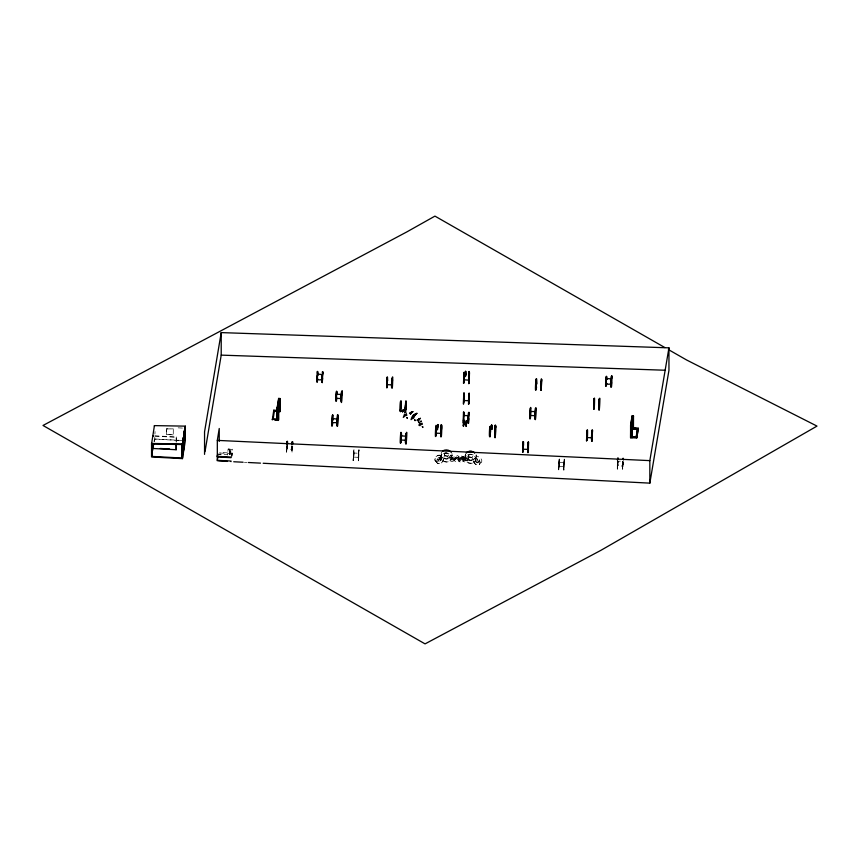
<?xml version="1.0" encoding="UTF-8"?>
<svg xmlns="http://www.w3.org/2000/svg" width="860" height="860" viewBox="0 0 860 860"><rect width="100%" height="100%" fill="white"/><g stroke="black" fill="none" stroke-linecap="round" stroke-linejoin="round"><path stroke-width="0.64" stroke-dasharray="4.3 3.22" d="M291.809 447.813L292.077 452.596L292.776 446.619M292.185 445.91C293.969 451.231 284.294 450.167 287.186 445.147M358.33 456.015L358.609 460.81L359.114 449.834L358.072 455.8L358.609 460.81M563.698 465.346L563.966 470.13L564.482 459.165L563.44 465.12L563.966 470.13M622.5 464.55L622.78 469.345L623.543 460.68M623.199 460.67L622.436 469.323L622.436 461.519M287.358 446.652L287.358 444.964L286.595 452.306L286.488 445.878M287.681 444.942L286.595 452.306M291.83 447.286L291.895 449.156M358.351 455.488L358.426 457.359L358.652 453.274L353.804 452.994L353.578 457.079L358.426 457.359M559.236 464.185L558.989 458.864L558.473 469.839L559.516 463.873L558.989 458.864M618.017 461.54C615.889 464.873 620.232 468.41 622.737 465.163C625.435 460.498 615.76 459.369 617.899 464.507M618.372 461.68L617.287 469.044L617.287 461.25M622.522 464.024L622.597 465.894M286.832 445.899L286.928 452.328M291.637 446.157L292.077 452.596M291.895 447.608L291.981 446.168M292.432 446.598L291.744 452.586M353.729 455.972L353.621 449.543L353.116 460.519L354.148 454.553L353.621 449.543M358.416 455.821L359.114 449.834M559.097 465.292L559.172 462.315L558.936 466.41L563.784 466.69L563.977 462.572L563.784 466.69M563.784 465.142L564.482 459.165M622.586 464.346L622.672 462.916M287.326 447.189L287.089 448.898M358.383 454.951L358.652 453.274M559.215 464.722L558.473 469.839M617.63 461.261L617.63 469.065M622.554 463.486L622.78 461.54M353.804 455.918L353.621 457.101M559.172 465.238L558.978 466.432M617.975 464.443L617.781 465.636M622.597 462.97L622.78 461.777M154.015 441.675L154.424 439.127L181.46 440.578M154.628 441.599L155.047 431.559M166.378 428.904L173.301 428.882L173.236 434.902L166.378 434.536L166.378 428.904L173.301 428.882M166.378 434.536L166.442 428.506M173.236 434.902L166.442 434.139M176.171 442.287L176.236 436.944L154.918 435.794M228.212 448.963L228.212 449.522L232.329 449.748L232.329 449.178L228.212 448.963L227.32 455.069L227.32 454.51L218.902 454.058M229.33 451.188L229.459 450.393L230.824 450.468L230.695 454.639L229.33 454.564L229.33 451.188L230.695 451.253L230.824 450.468M229.33 454.564L229.459 450.393M231.05 457.671L232.329 449.178M231.899 455.768L232.329 453.123L219.848 452.457M231.899 456.327L232.329 453.123M444.072 457.273L444.588 454.069M448.125 457.928A2.064 1.677 9.1 0 0 445.598 455.725A2.064 1.677 9.1 0 0 444.674 458.498A2.064 1.677 9.1 0 0 448.125 457.928L448.64 454.725M450.672 459.143C450.511 453.983 455.37 459.702 451.435 460.003C449.113 459.036 452.887 457.251 452.693 459.466M451.403 459.036A5.515 4.483 9.1 0 0 444.685 453.156A5.515 4.483 9.1 0 0 442.223 460.562A5.515 4.483 9.1 0 0 451.403 459.036L451.435 458.831A5.515 4.483 9.1 0 0 444.717 452.962A5.515 4.483 9.1 0 0 442.255 460.358A5.515 4.483 9.1 0 0 451.435 458.831M455.273 459.111C455.123 453.951 459.982 459.67 456.036 459.96C453.725 458.993 457.498 457.208 457.305 459.433M458.939 459.982A2.763 2.247 9.1 0 0 455.585 457.047A2.763 2.247 9.1 0 0 454.349 460.756A2.763 2.247 9.1 0 0 458.939 459.982L458.96 459.885M459.186 458.498L459.197 458.401A2.763 2.247 9.1 0 0 455.832 455.467A2.763 2.247 9.1 0 0 454.607 459.165A2.763 2.247 9.1 0 0 459.197 458.401M459.81 459.638C459.648 454.478 464.507 460.197 460.573 460.498C458.251 459.53 462.024 457.746 461.831 459.971M463.475 460.519A2.763 2.247 9.1 0 0 460.111 457.584A2.763 2.247 9.1 0 0 458.875 461.283A2.763 2.247 9.1 0 0 463.475 460.519L463.486 460.423A2.763 2.247 9.1 0 0 460.121 457.488A2.763 2.247 9.1 0 0 458.896 461.186A2.763 2.247 9.1 0 0 463.486 460.423M463.562 459.939L463.583 459.842A2.763 2.247 9.1 0 1 464.851 456.079A2.763 2.247 9.1 0 1 468.216 459.014L468.238 458.917A2.763 2.247 9.1 0 0 464.873 455.972A2.763 2.247 9.1 0 0 463.637 459.681A2.763 2.247 9.1 0 0 468.238 458.917M463.712 459.036A2.763 2.247 9.1 0 0 460.347 456.101A2.763 2.247 9.1 0 0 459.111 459.799A2.763 2.247 9.1 0 0 463.712 459.036L463.723 458.939A2.763 2.247 9.1 0 0 460.358 455.993A2.763 2.247 9.1 0 0 459.132 459.702A2.763 2.247 9.1 0 0 463.723 458.939M464.314 459.616C464.153 454.456 469.022 460.186 465.077 460.476C462.755 459.509 466.529 457.724 466.335 459.95M467.98 460.498A2.763 2.247 9.1 0 0 464.615 457.563A2.763 2.247 9.1 0 0 463.379 461.261A2.763 2.247 9.1 0 0 467.98 460.498L467.99 460.401M468.281 458.573L468.797 455.37M472.333 459.229A2.064 1.677 9.1 0 0 469.807 457.025A2.064 1.677 9.1 0 0 468.883 459.799A2.064 1.677 9.1 0 0 472.333 459.229L472.849 456.015M475.612 460.326A5.515 4.483 9.1 0 0 468.883 454.456A5.515 4.483 9.1 0 0 466.421 461.863A5.515 4.483 9.1 0 0 475.612 460.326L475.644 460.132A5.515 4.483 9.1 0 0 468.915 454.252A5.515 4.483 9.1 0 0 466.453 461.659A5.515 4.483 9.1 0 0 475.644 460.132M450.93 457.541L451.65 458.616L452.951 457.864M455.531 457.509L456.262 458.573L457.563 457.832M460.068 458.036L460.788 459.111L462.089 458.369M464.572 458.014L465.303 459.089L466.593 458.348M353.965 449.565L353.46 460.53M353.116 460.519L353.847 453.016M358.265 460.788L358.77 449.823M559.333 458.885L558.817 469.861M563.622 470.119L564.138 459.143M617.287 469.044L618.05 461.702M475.741 460.659L477.429 458.971M477.913 462.562L479.6 460.874M244.433 462.304L247.11 462.443M178.149 427.85L183.287 428.119M154.854 436.192L176.171 437.331M155.047 438.998L181.998 440.438M559.172 462.315L563.977 462.572M219.848 453.016L232.329 453.682M229.459 453.768L230.824 453.844M217.709 454.564L221.31 454.757M441.191 455.972A3.859 2.795 -42.2 0 1 438.224 461.594A3.859 2.795 -42.2 0 1 435.267 457.756A3.859 2.795 -42.2 0 1 441.191 455.972L441.298 456.09A3.859 2.795 -42.2 0 1 438.342 461.712A3.859 2.795 -42.2 0 1 435.375 457.885A3.859 2.795 -42.2 0 1 441.298 456.09M442.868 457.821A3.859 2.795 -42.2 0 1 439.901 463.443A3.859 2.795 -42.2 0 1 436.944 459.616A3.859 2.795 -42.2 0 1 442.868 457.821L442.975 457.95A3.859 2.795 -42.2 0 1 440.019 463.572A3.859 2.795 -42.2 0 1 437.052 459.735A3.859 2.795 -42.2 0 1 442.975 457.95M439.449 457.638A1.451 1.043 -42.2 0 1 438.342 459.745A1.451 1.043 -42.2 0 1 437.224 458.305A1.451 1.043 -42.2 0 1 439.449 457.638L441.019 459.369A1.451 1.043 -42.2 0 1 439.901 461.476A1.451 1.043 -42.2 0 1 438.793 460.035A1.451 1.043 -42.2 0 1 441.019 459.369M437.224 459.487L438.793 461.218M230.695 451.253L230.695 454.639M176.236 436.944L176.236 441.889M451.919 453.532A5.515 4.483 9.1 0 1 445.899 458.842A5.515 4.483 9.1 0 1 441.857 451.909M476.096 455.026A5.515 4.483 9.1 0 1 470.785 460.412A5.515 4.483 9.1 0 1 465.486 454.456M476.128 454.832A5.515 4.483 9.1 0 1 470.818 460.218A5.515 4.483 9.1 0 1 465.518 454.263M468.216 459.014A2.763 2.247 9.1 0 1 463.626 459.777M454.349 459.928L454.338 460.025A2.763 2.247 9.1 0 1 449.758 460.691A2.763 2.247 9.1 0 1 450.984 456.983A2.763 2.247 9.1 0 1 454.349 459.928M454.585 458.434L454.575 458.541A2.763 2.247 9.1 0 1 449.995 459.197A2.763 2.247 9.1 0 1 451.221 455.499A2.763 2.247 9.1 0 1 454.585 458.434M445.125 455.725A2.064 1.677 9.1 0 0 448.565 455.155A2.064 1.677 9.1 0 0 446.05 452.951A2.064 1.677 9.1 0 0 445.125 455.725M469.334 457.025A2.064 1.677 9.1 0 0 472.774 456.456A2.064 1.677 9.1 0 0 470.248 454.252A2.064 1.677 9.1 0 0 469.334 457.025M473.473 461.465A3.859 2.73 45 0 0 479.063 464.744A3.859 2.73 45 0 0 477.569 458.971A3.859 2.73 45 0 0 473.473 461.465M473.591 461.347A3.859 2.73 45 0 0 479.192 464.626A3.859 2.73 45 0 0 477.687 458.853A3.859 2.73 45 0 0 473.591 461.347M475.279 459.659A3.859 2.73 45 0 0 480.88 462.938A3.859 2.73 45 0 0 479.375 457.165A3.859 2.73 45 0 0 475.279 459.659M475.612 461.508A1.451 1.021 45 0 0 477.708 462.744A1.451 1.021 45 0 0 477.149 460.573A1.451 1.021 45 0 0 475.612 461.508M477.3 459.82A1.451 1.021 45 0 0 479.396 461.046A1.451 1.021 45 0 0 478.837 458.885A1.451 1.021 45 0 0 477.3 459.82"/><path stroke-width="1.29" d="M405.135 409.242L402.63 410.757A3.741 2.161 -60 0 1 402.566 411.617L402.964 411.531A4.257 2.451 -60 0 0 403.093 410.596L403.275 410.166M418.25 419.906C420.196 418.831 417.713 419.884 419.196 419.142M419.089 418.992L419.723 418.852M317.899 375.046L317.662 371.466L317.275 382.119M337.238 422.722L332.347 422.561L332.498 415.079L331.885 426.001L332.39 422.83M336.722 394.364C336.625 383.151 334.712 406.468 336.357 399.792M337.055 394.385C336.776 382.689 335.207 409.199 336.819 398.599M341.861 394.643C341.775 383.431 339.861 406.748 341.506 400.061M391.891 384.904L387.043 384.624L387.086 377.088L386.71 387.742M387.677 380.69L387.43 377.099L387.043 387.763M392.483 380.948C392.192 369.252 390.623 395.761 392.235 385.162M401.233 404.372L400.996 400.781L400.491 411.757L401.179 405.78M401.276 436.375C401.029 422.163 399.352 450.382 400.878 441.47M401.577 436.063C401.298 424.367 399.728 450.877 401.34 440.277M405.737 405.339L405.501 408.468M406.382 436.321C406.296 425.109 404.383 448.436 406.027 441.75M436.428 429.495C436.138 414.359 434.397 446.362 436.16 433.375M436.74 429.183C436.461 417.487 434.891 444.007 436.504 433.397M437.579 429.495L437.643 424.528L437.116 429.699M438.052 427.054L437.88 424.539L437.364 429.71M440.943 429.054L440.943 429.667M441.546 429.441L441.309 425.85L440.922 427.807M463.626 423.636L463.68 424.335L463.776 422.991M464.217 378.207L464.002 372.348L463.486 383.323M464.099 396.868L463.83 392.945L463.325 403.921M464.099 415.616L463.862 412.026L463.475 422.679M464.411 396.557L464.174 392.966L463.669 403.931M465.668 374.648L465.486 371.294L464.959 376.465M466.152 423.765L466.303 426.281L466.389 420.519L466.12 426.27L466.389 424.614M466.507 422.4L466.625 420.551M468.711 378.819L468.979 383.614M468.775 376.164L469.323 371.509L469.323 376.959M468.227 418.476L468.506 423.27L469.012 412.295L468.313 418.283M468.539 399.416L468.539 400.298M490.673 429.613L490.437 426.022L489.921 436.998L490.619 431.021M491.501 429.645L491.576 424.958L491.092 429.14M494.876 429.484L494.887 430.903M495.177 430.581L494.887 433.827L494.822 431.956M495.349 427.656L495.177 425.152L494.661 430.322M495.586 427.678L495.489 425.206L495.059 427.377M523.288 445.985L523.009 441.675L522.622 452.328M523.589 445.276L523.461 441.75L522.966 452.349M528.373 450.984L528.502 441.965L528.115 452.629M528.395 445.534L528.158 441.954L527.771 452.607M535.275 414.982L535.135 415.713L530.287 415.434L530.437 407.952L529.824 418.863M535.049 414.369L535.135 415.713M536.49 383.882C536.328 366.801 534.425 399.9 536.21 386.892M540.918 385.57L541.198 390.354L541.703 379.389L541.005 385.366M587.219 436.375L587.133 430.065L586.52 440.976L587.036 437.804M591.745 436.471L592.013 441.266L592.518 430.301L591.927 437.45M592.11 435.052L592.11 434.182M594.303 401.986L594.034 406.06L594.088 398.513L593.701 409.177M598.796 404.985C598.99 424.238 601.065 383.947 598.839 403.921M606.558 379.389C606.279 367.693 604.709 394.202 606.321 383.603M606.902 379.41C606.633 367.822 605.042 394.245 606.666 383.625M611.03 382.27L611.116 383.625L611.309 382.431M411.488 412.209C410.263 413.918 410.951 411.607 411.542 413.047M418.057 420.615A4.214 2.44 -60 0 0 418.121 419.766L418.745 419.336L418.164 419.841A3.741 2.161 -60 0 1 418.035 420.604L418.487 420.604A4.257 2.451 -60 0 0 418.562 419.583L419.11 419.132M404.394 416.713L406.361 413.638L406.769 415.455M412.155 418.927L413.875 416.874M419.873 425.7L421.594 423.647M411.048 412.424L411.521 412.983M419.035 419.196L419.239 419.841M332.648 420.346L332.616 418.498L337.475 419.196M332.927 420.035C333.003 402.2 330.863 436.031 332.734 422.84M337.12 420.97L337.195 422.84M400.921 405.554L400.642 408.328L400.921 404.684M405.06 408.425L405.802 401.039L406.06 403.351M405.382 406.715L405.415 408.565L406.146 401.061L406.027 410.069M440.718 429.892L441.244 424.722L441.373 428.215M440.965 429.903L440.954 428.688M441.621 428.226L441.481 424.733L440.997 428.914M464.529 377.357L464.335 372.369L463.83 383.334M463.637 423.356L463.357 426.098L463.68 420.368L463.594 426.141M465.195 376.476L465.722 371.316L465.851 374.81M463.819 423.163L463.776 422.174L463.68 422.808M466.163 423.496L466.227 424.41M468.56 376.659L469.087 371.488L469.162 375.992M468.721 378.292L468.893 379.798M468.808 376.669L468.893 374.68M468.248 417.949L468.324 419.82L468.506 418.637M469.162 398.212L468.979 393.224L468.474 404.189M494.898 430.333L494.93 428.387M535.06 413.843C535.124 433.977 537.425 393.719 535.092 413.305M536.737 384.097C536.823 366.263 534.683 400.094 536.554 386.914M598.807 404.469C599.044 411.596 599.334 396.202 598.883 404.791M322.081 376.852L322.306 382.711L322.812 371.735L322.124 379.26L322.382 377.024M341.356 395.611C340.85 418.379 343.753 376.121 341.237 396.18M405.985 406.027L405.683 410.059M405.877 437.299C405.372 460.057 408.274 417.799 405.759 437.869M465.55 375.798L465.615 374.788M463.497 423.518L463.54 422.765M466.195 423.668L466.238 422.905M468.797 378.626L469.485 372.649L469.098 383.302M468.625 399.223L469.323 393.235L469.065 403.233M490.35 431.322L490.082 433.569L490.35 429.635M491.329 429.151L491.812 424.969L491.888 429.473M494.973 430.849C494.468 453.607 497.37 411.349 494.855 431.419M495.424 431.279L494.737 437.256L495.242 426.281L495.478 427.538M535.135 414.165L535.21 412.736M535.361 414.015L535.361 411.617L530.469 411.456M587.477 436.45C588.089 416.401 585.305 450.382 587.38 437.826M591.83 436.278L591.906 434.837M403.318 410.671L403.34 410.671M404.91 409.403L401.663 410.972M412.854 411.682L409.457 413.23M417.143 420.196L420.379 418.39M403.297 417.455L404.619 413.993M411.058 419.669L412.015 416.799M322.575 378.142L322.349 380.733M337.152 420.433L337.378 418.734M405.415 406.178L405.501 405.2M463.658 423.077L463.658 421.411M463.798 423.442L463.411 426.13M468.754 377.755L469.055 376.239M469.151 380.421L469.151 372.627L468.635 383.592M466.185 423.206L466.496 420.69M468.775 418.712C467.12 434.612 468.281 404.479 468.926 414.595M491.705 429.419L491.726 427.388M611.567 382.506C609.923 398.406 611.084 368.273 611.718 378.389M286.595 444.502L287.1 441.331L287.358 443.652M286.928 444.523L287.444 441.352L287.702 443.663M291.744 444.781L292.25 441.61L292.486 442.868M317.2 380.453L317.318 379.238M317.662 379.26L317.404 381.453M341.28 395.664L341.474 394.482L341.56 395.353M386.968 386.097L387.086 384.882M387.312 386.118L387.43 384.904M400.652 408.565C399.266 418.938 400.169 395.084 400.91 403.082M405.802 437.353L406.06 436.342M441.029 427.635L440.793 436.826L441.309 433.655M440.954 430.473L441.212 429.462M464.335 380.174L464.088 382.356M463.712 401.964L463.83 400.749M464.045 401.975L464.174 400.76M463.4 421.024L463.518 419.809M463.744 421.035L463.862 419.82M468.84 374.723L468.969 373.896L469.044 374.498M466.206 422.937L466.356 422.765M490.092 433.805C488.738 444.168 489.598 420.314 490.35 428.323M495.177 430.613L495.059 432.838L495.424 430.623M522.88 450.694L523.009 449.479M523.224 450.704L523.353 449.49M530.212 416.906L530.33 415.692M528.029 450.962L528.158 449.748M535.135 412.789L535.361 411.617M535.361 417.186L535.479 408.167L534.974 419.142M593.959 407.533L594.088 406.318M591.83 434.891L592.088 433.892M599.108 407.812L599.237 398.793L598.85 409.446M412.908 411.66L410.37 412.918A3.752 2.161 -60 0 1 410.338 413.843L410.768 413.767A4.257 2.451 -60 0 0 410.844 412.811L410.887 412.811M411.198 412.553L410.768 413.832A4.16 2.408 -60 0 0 410.844 412.886L410.424 413.069A3.666 2.118 -60 0 1 410.338 413.896A4.182 2.408 -60 0 0 410.403 412.993L412.09 411.875M414.509 414.789L414.778 414.767A4.257 2.451 -60 0 1 414.692 415.745L414.359 415.896A4.182 2.408 -60 0 0 414.477 415.047L414.305 414.896A4.182 2.408 -60 0 1 414.262 415.81L414.703 415.735A4.16 2.408 -60 0 0 414.778 414.864L415.014 414.81M415.627 414.219L414.541 414.735L415.176 414.488M416.606 413.391C405.415 419.766 423.668 409.607 414.327 414.896M420.433 418.315L417.197 420.131M410.704 412.563L410.8 412.736A4.16 2.408 -60 0 1 410.629 413.746L410.639 413.735M292.207 443.588L292.594 441.631L292.851 443.943M332.53 421.851L332.39 422.582M336.615 397.599L336.475 398.341L341.28 398.588M387.226 383.915L387.129 384.527M465.539 376.336L465.636 373.724L465.41 376.261M463.97 399.771L463.819 400.502L464.088 396.578M463.615 422.013L463.862 420.379M523.149 448.501L522.998 449.232L527.846 449.371M617.405 460.035L617.792 458.079L618.028 459.337M617.749 460.046L618.136 458.09L618.372 459.347M185.319 426.141L182.449 443.975L151.553 443.448L151.553 456.961L182.449 458.616L185.319 440.782L185.319 426.141L154.424 425.614L151.553 444.018L182.449 444.545L185.319 426.71L184.631 426.667L185.255 427.097M152.242 444.05L151.618 443.62M152.833 443.513L151.618 456.004L152.242 456.434L181.761 458.014L181.825 444.104L182.513 444.147L182.513 457.66L181.825 457.617M152.585 450.586L153.607 444.222M152.833 448.469L176.171 449.726L176.236 444.373M181.825 444.104L181.761 458.014M183.728 433.397L184.148 430.796M184.631 427.796L185.255 428.226L183.793 437.342L183.793 436.213M183.728 436.611L183.728 450.124L183.04 450.092L183.803 445.329M217.322 460.874L217.322 440.385L219.236 428.495L219.236 441.373M217.956 456.348L217.322 460.315L231.05 461.046L231.05 461.616M277.404 410.392L273.792 410.198L272.33 419.873L272.33 419.315L277.135 419.572M277.511 410.8L274.415 410.629L273.082 419.519L273.082 418.949L277.2 419.175L277.2 419.734L275.135 419.626M278.5 404.103L278.479 420.411L277.103 420.336L277.103 407.952L278.629 398.438L280.005 398.502L280.005 410.897L279.876 411.682L278.533 411.413M278.5 400.351L277.232 408.285L277.135 420.131L274.738 420.002M280.005 398.502L278.479 408.016L277.103 407.952M638.26 428.785L636.787 437.901L630.584 437.762L630.584 425.377L632.111 415.864L633.487 415.939L633.454 428.527L638.26 428.785L638.26 428.215L633.454 427.957L637.507 428.581L636.174 437.471L632.046 437.245L632.078 425.786L633.358 417.863L633.358 429.118L631.982 429.043M630.917 424.388L631.982 417.788M633.487 415.939L631.949 425.453L630.584 425.377M630.584 437.762L630.713 425.711M633.358 429.118L637.507 429.14M636.174 437.471L637.507 428.581M636.787 437.901L638.26 428.215M403.662 410.026L404.275 409.833M418.863 425.259L419.723 423.571M263.171 463.26L649.837 483.137L668.951 370.37L668.951 347.848L221.213 332.605L204.551 431.849L204.551 454.37M204.992 451.715L221.213 355.126L221.213 332.605M649.837 483.137L649.837 460.627L668.951 347.848M405.544 411.026L405.296 412.015L405.081 409.844M441.072 427.377L441.202 427.732M463.615 419.196L463.701 415.455L468.506 415.713M468.893 396.836L468.818 404.211M541.101 386.548L541.295 383.27M587.283 433.633L586.982 437.536L591.83 437.815M622.683 459.337L622.941 458.348L623.178 459.606M623.027 459.347L623.285 458.369L623.521 459.627M415.531 414.23L415.455 414.961M402.684 411.704L402.598 411.682A3.666 2.118 -60 0 0 402.652 410.844L402.695 411.628L402.792 410.435M418.551 419.497L418.498 419.551A4.16 2.408 -60 0 1 418.336 420.519L418.487 420.54A4.16 2.408 -60 0 0 418.551 419.659L418.132 419.766A3.666 2.118 -60 0 1 418.057 420.669L418.164 420.69M322.306 375.143C315.652 370.983 314.878 382.764 322.124 379.26M316.931 382.098L317.318 371.445L317.577 373.756M322.081 382.377L322.468 371.713L322.726 374.035M341.474 394.482L336.668 394.224L336.432 398.309M405.985 436.16L401.179 435.902L400.954 439.998M436.407 429.204L436.192 433.021M468.797 380.174L464.034 379.798M463.131 422.658L463.518 412.004L463.776 414.316M536.253 386.538L536.468 382.721M530.33 415.455L530.556 411.37M611.309 379.507C604.644 375.336 603.881 387.129 611.116 383.625M419.626 418.895L419.078 419.185M403.566 410.811L403.243 410.285M415.154 414.316L415.272 415.068M414.488 415.047L414.746 414.767A4.16 2.408 -60 0 1 414.563 415.724L414.606 415.713A4.16 2.408 -60 0 0 414.638 414.789L414.337 415.896A3.666 2.118 -60 0 0 414.348 415.047L414.348 414.971M403.028 410.392L402.792 410.854M418.186 419.572L418.25 420.637M401.717 411.037L404.91 409.199M402.996 410.585L402.985 410.585A4.16 2.408 -60 0 1 402.878 411.531L402.566 411.617M402.867 411.531L402.91 411.542A4.16 2.408 -60 0 0 402.953 410.585M406.705 417.584L407.339 418.024M414.466 419.798L415.1 420.25M418.401 421.776L419.035 422.228M422.185 426.571L422.819 427.022M403.619 410.145L403.695 410.757M221.213 355.126L664.93 370.23M217.322 440.385L649.837 460.627M233.726 461.755L243.1 462.228M248.443 462.508L260.494 463.131M463.819 400.502L468.625 400.76M277.404 410.951L273.792 410.757L273.792 410.198M277.511 411.36L274.415 411.198L274.415 410.629M636.174 436.901L631.982 437.073L636.787 437.331M277.232 419.54L278.608 419.615L278.608 408.349L279.876 400.427L279.876 411.682M436.149 433.139L440.954 433.397M400.996 440.019L405.802 440.277M152.833 436.084L153.521 436.127M160.25 448.469L169.571 448.963M218.569 460.949L227.309 461.411M664.92 347.59L434.945 216.118L406.898 231.877L43 425.463L425.055 643.882L600.753 550.411L817 426.098L686.656 360.017L668.381 349.568M420.959 423.571L421.421 424.582M413.241 416.799L413.735 417.895M405.49 414.584L405.974 415.681M420.69 422.991L421.411 424.528M412.972 416.219L413.692 417.756M421.97 423.12L422.249 424.453M422.615 426.635L422.776 427.463M418.831 421.841L419.003 422.668M414.896 419.863L415.068 420.69M407.135 417.637L407.307 418.476M523.256 445.308L522.955 449.21M464.25 375.981L463.948 379.883M463.733 420.4L463.819 421.583M405.533 411.972L405.382 409.715M632.111 415.864L632.111 419.583M631.982 422.787L631.949 437.837M278.629 398.438L278.629 400.91M184.631 426.667L184.567 440.578M183.04 437.804L183.04 450.092M182.449 443.975L182.449 458.616M176.171 444.77L176.171 449.726M154.424 425.614L154.424 426.173M152.306 443.652L152.242 456.434M410.542 413.079A4.182 2.408 -60 0 1 410.467 413.918M442.728 451.016A5.515 4.483 9.1 0 1 451.371 452.414M466.905 452.51A5.515 4.483 9.1 0 1 474.666 452.93M466.066 453.198A5.515 4.483 9.1 0 1 474.698 452.736M336.798 422.679C337.421 437.375 338.378 399.083 336.798 422.679M337.142 422.701C337.765 437.385 338.722 399.104 337.142 422.701M391.837 384.764C392.472 399.448 393.418 361.168 391.837 384.764M440.9 433.257C441.535 447.942 442.481 409.661 440.9 433.257M529.932 415.294C530.566 429.989 531.512 391.698 529.932 415.294M540.617 386.753C541.241 401.437 542.198 363.156 540.617 386.753M591.433 437.665C592.067 452.349 593.013 414.058 591.433 437.665M593.679 405.92C594.292 420.583 595.303 382.485 593.679 405.92M611.062 383.474C611.696 398.169 612.642 359.878 611.062 383.474M217.709 453.994L217.322 456.37L231.05 457.112L231.05 457.671L217.322 456.94L217.709 453.994M413.327 412.252L413.327 412.252M421.045 419.024L421.045 419.024M404.211 419.261L404.211 419.261M411.972 421.475L411.972 421.475M415.907 423.453L415.907 423.453M419.68 428.248L419.68 428.248M405.049 412.488L405.823 412.209L405.049 412.488M420.529 421.475L421.292 421.206L420.529 421.475"/></g></svg>
